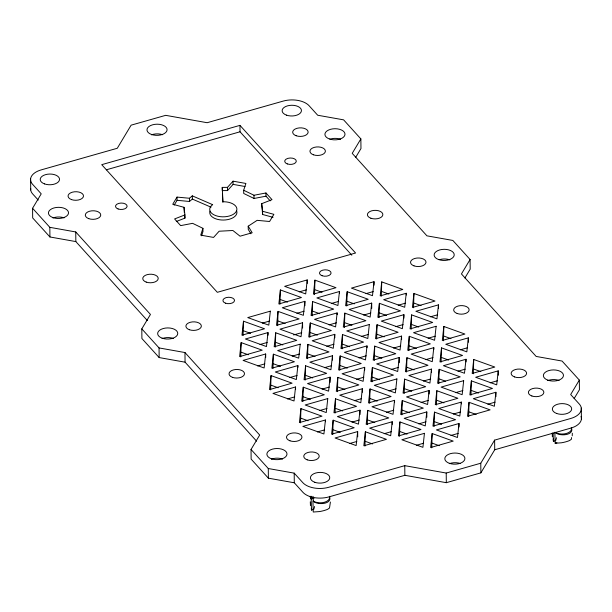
<?xml version="1.0" encoding="UTF-8"?>
<svg xmlns="http://www.w3.org/2000/svg" width="612" height="612" viewBox="0 0 612 612"><rect width="100%" height="100%" fill="white"/><g stroke="black" fill="none" stroke-linecap="round" stroke-linejoin="round"><path stroke-width="0.92" d="M330.404 502.024L329.508 507.998L327.81 509.222A9.455 1.913 -11.2 0 1 319.556 511.563L313.252 512.03L312.931 500.998C316.909 505.336 332.905 504.548 329.44 496.301M572.235 435.843L572.319 433.242M553.24 438.988L553.409 441.306L555.199 440.801M241.151 342.605L239.621 356.597L262.211 350.179L241.151 342.605L240.745 356.911M243.484 321.193L241.962 335.185L264.545 328.766L243.484 321.193L243.079 335.498M265.662 353.988L264.139 367.98L243.079 360.407L265.662 353.988L265.7 357.492M268.002 332.576L266.472 346.568L245.412 338.994L268.002 332.576L268.025 335.2M271.04 375.6L269.51 389.599L292.1 383.173L271.04 375.6L270.634 389.905M273.373 354.187L271.85 368.187L294.433 361.761L273.373 354.187L272.967 368.493M275.714 332.775L274.184 346.774L296.774 340.349L275.714 332.775L275.301 347.08M278.047 311.363L276.517 325.362L299.107 318.936L278.047 311.363L277.641 325.668M280.38 289.95L278.858 303.95L301.441 297.524L280.38 289.95L279.975 304.256M295.55 386.983L294.02 400.975L272.96 393.409L295.55 386.983L295.581 389.615M297.883 365.571L296.361 379.57L275.301 371.997L297.883 365.571L297.906 367.322M302.558 322.746L301.035 336.745L279.967 329.172L302.558 322.746L302.611 328.009M304.898 301.334L303.368 315.333L282.308 307.76L304.898 301.334L304.944 305.717M307.232 279.921L305.702 293.921L284.641 286.347L307.232 279.921L307.27 283.433M300.928 408.602L299.398 422.594L321.988 416.175L300.928 408.602L300.515 422.907M303.261 387.189L301.739 401.181L324.322 394.763L303.261 387.189L302.856 401.495M305.595 365.777L304.072 379.769L326.663 373.351L305.595 365.777L305.189 380.083M307.935 344.365L306.405 358.357L328.996 351.938L307.935 344.365L307.53 358.67M310.269 322.952L308.746 336.944L331.329 330.526L310.269 322.952L309.863 337.258M312.61 301.54L311.08 315.532L333.67 309.114L312.61 301.54L312.197 315.846M314.943 280.128L313.413 294.12L336.003 287.701L314.943 280.128L314.537 294.433M325.439 419.985L323.909 433.977L302.848 426.403L325.439 419.985L325.454 421.737M330.113 377.16L328.583 391.152L307.522 383.579L330.113 377.16L330.166 382.416M332.446 355.748L330.916 369.74L309.856 362.166L332.446 355.748L332.492 360.131M334.779 334.336L333.257 348.327L312.197 340.754L334.779 334.336L334.818 337.839M337.12 312.923L335.59 326.915L314.53 319.342L337.12 312.923L337.135 314.675M339.453 291.511L337.931 305.503L316.863 297.929L339.453 291.511L339.476 293.263M333.15 420.184L331.62 434.183L354.21 427.757L333.15 420.184L332.744 434.489M335.483 398.772L333.961 412.771L356.544 406.345L335.483 398.772L335.078 413.077M337.824 377.359L336.294 391.359L358.884 384.933L337.824 377.359L337.411 391.665M340.157 355.947L338.627 369.946L361.218 363.52L340.157 355.947L339.752 370.252M342.49 334.535L340.968 348.534L363.559 342.108L342.49 334.535L342.085 348.84M344.831 313.13L343.301 327.122L365.892 320.696L344.831 313.13L344.418 327.435M347.165 291.717L345.642 305.709L368.225 299.283L347.165 291.717L346.759 306.023M357.66 431.567L356.138 445.567L335.078 437.993L357.66 431.567L357.714 436.83M360.001 410.155L358.471 424.154L337.411 416.581L360.001 410.155L360.047 414.538M362.335 388.742L360.805 402.742L339.744 395.168L362.335 388.742L362.373 392.254M364.668 367.33L363.145 381.33L342.085 373.756L364.668 367.33L364.698 369.962M367.009 345.918L365.479 359.917L344.418 352.344L367.009 345.918L367.024 347.677M371.675 303.101L370.153 317.093L349.092 309.519L371.675 303.101L371.736 308.356M374.016 281.688L372.486 295.68L351.426 288.107L374.016 281.688L374.054 285.192M365.372 431.774L363.849 445.766L386.432 439.347L365.372 431.774L364.966 446.079M367.713 410.361L366.183 424.353L388.773 417.935L367.713 410.361L367.299 424.667M370.046 388.949L368.516 402.941L391.106 396.522L370.046 388.949L369.64 403.254M372.379 367.537L370.857 381.528L393.439 375.11L372.379 367.537L371.974 381.842M374.72 346.124L373.19 360.116L395.78 353.698L374.72 346.124L374.307 360.43M377.053 324.712L375.523 338.704L398.114 332.285L377.053 324.712L376.648 339.017M379.386 303.3L377.864 317.299L400.455 310.873L379.386 303.3L378.981 317.605M381.727 281.887L380.197 295.887L402.788 289.461L381.727 281.887L381.314 296.193M392.223 421.744L390.693 435.736L369.633 428.163L392.223 421.744L392.246 424.376M394.556 400.332L393.034 414.324L371.974 406.751L394.556 400.332L394.579 402.084M399.231 357.507L397.701 371.499L376.64 363.926L399.231 357.507L399.284 362.763M401.564 336.095L400.041 350.087L378.981 342.521L401.564 336.095L401.602 339.599M403.905 314.683L402.375 328.675L381.314 321.109L403.905 314.683L403.935 318.186M406.238 293.27L404.708 307.27L383.647 299.696L406.238 293.27L406.253 295.022M399.934 421.943L398.404 435.943L420.995 429.517L399.934 421.943L399.529 436.249M402.268 400.539L400.745 414.531L423.328 408.105L402.268 400.539L401.862 414.844M404.608 379.126L403.078 393.118L425.669 386.692L404.608 379.126L404.195 393.432M406.942 357.714L405.412 371.706L428.002 365.288L406.942 357.714L406.536 372.019M409.275 336.302L407.753 350.293L430.335 343.875L409.275 336.302L408.87 350.607M411.616 314.889L410.086 328.881L432.676 322.463L411.616 314.889L411.203 329.195M413.949 293.477L412.419 307.469L435.01 301.05L413.949 293.477L413.544 307.782M426.778 411.914L425.256 425.914L404.195 418.34L426.778 411.914L426.839 417.177M429.119 390.51L427.589 404.501L406.529 396.928L429.119 390.51L429.157 394.013M431.452 369.097L429.93 383.089L408.862 375.516L431.452 369.097L431.491 372.601M433.793 347.685L432.263 361.677L411.203 354.103L433.793 347.685L433.809 349.437M438.46 304.86L436.937 318.852L415.877 311.279L438.46 304.86L438.498 308.364M432.156 433.533L430.634 447.525L453.217 441.107L432.156 433.533L431.751 447.839M434.489 412.121L432.967 426.113L455.558 419.694L434.489 412.121L434.084 426.426M436.83 390.708L435.3 404.7L457.891 398.282L436.83 390.708L436.417 405.014M439.164 369.296L437.641 383.296L460.224 376.87L439.164 369.296L438.758 383.602M441.504 347.884L439.974 361.883L462.565 355.457L441.504 347.884L441.091 362.189M443.838 326.471L442.308 340.471L464.898 334.045L443.838 326.471L443.432 340.777M459.008 423.504L457.478 437.496L436.417 429.93L459.008 423.504L459.038 427.008M461.341 402.092L459.811 416.084L438.75 408.518L461.341 402.092L461.356 403.844M466.015 359.267L464.485 373.266L443.425 365.693L466.015 359.267L466.038 361.899M468.348 337.855L466.826 351.854L445.758 344.281L468.348 337.855L468.394 342.238M469.052 402.298L467.522 416.29L490.113 409.872L469.052 402.298L468.647 416.604M471.385 380.886L469.863 394.878L492.453 388.459L471.385 380.886L470.98 395.191M473.726 359.474L472.196 373.465L494.787 367.047L473.726 359.474L473.313 373.779M495.904 392.269L494.374 406.261L473.313 398.687L495.904 392.269L495.95 396.653M498.237 370.857L496.707 384.849L475.646 377.275L498.237 370.857L498.283 375.24M571.463 437.565L571.424 439.217L569.734 440.441A9.455 1.913 -11.2 0 1 561.479 442.79L555.168 443.249L554.855 432.217C558.825 436.563 574.821 435.775 571.363 427.528M310.429 496.256L310.215 497.128L311.171 499.055L311.485 510.087L313.275 509.574M313.811 509.314L314.583 506.522M555.727 440.533L556.507 437.741M222.248 187.387L222.944 201.769L224.13 201.761A13.594 7.543 -0.6 0 1 236.523 210.956A13.594 7.543 -0.6 0 1 217.887 216.25A13.594 7.543 -0.6 0 1 211.966 205.219L212.678 204.691L192.306 195.855L189.452 198.257L177.021 197.095L172.737 204.255L184.021 207.315L184.923 214.904L174.604 218.943L180.655 225.621L192.604 223.334L202.932 228.337L200.713 235.138L213.557 237.425L219.127 231.221L232.881 230.502L240.057 236.194L252.167 232.751L248.212 226.172L257.155 220.335L269.586 221.498L273.87 214.338L262.586 211.278L261.684 203.689L272.003 199.65L265.96 192.971L254.003 195.259L243.675 190.255L245.894 183.455L233.057 181.167L227.48 187.371L227.511 190.584L222.278 190.6L222.248 187.387L227.48 187.371M201.578 235.804L202.97 231.55L202.932 228.337M147.362 320.558L75.842 241.587L49.932 236.974L32.673 217.926L32.574 208.279L41.226 193.843L32.597 184.319A19.316 10.718 -0.6 0 1 41.249 169.876L117.282 148.265L131.129 125.162L165.684 115.339L207.139 122.714L283.172 101.102A19.316 10.718 -0.6 0 1 309.075 105.715L317.704 115.24L343.615 119.853L360.866 138.901L360.965 148.548L355.679 157.368M174.198 205.081L177.059 200.308L177.021 197.095M256.589 441.153L185.069 362.182L159.158 357.569L141.907 338.52L141.8 328.881L150.453 314.438L75.735 231.948L49.832 227.335L32.574 208.279M360.866 138.901L352.214 153.344L426.931 235.834L452.842 240.447L470.093 259.503L470.2 269.142L464.913 277.963M470.093 259.503L461.44 273.939L536.158 356.436L562.068 361.049L579.327 380.098L570.675 394.533L579.304 404.065A19.316 10.718 -0.6 0 1 570.652 418.501L494.618 440.12L494.718 449.759L480.871 472.862L446.316 482.684L404.861 475.302L328.828 496.921A19.316 10.718 -0.6 0 1 302.925 492.308L294.296 482.784L268.385 478.171L251.134 459.115L251.035 449.476L259.687 435.04L184.969 352.543L159.059 347.93L141.8 328.881M480.871 472.862L480.772 463.215L494.618 440.12M574.14 398.565L579.426 389.737L579.327 380.098M227.511 190.584L233.088 184.38L233.057 181.167M177.059 200.308L189.483 201.47L192.344 199.068L192.306 195.855M176.355 221.483L184.954 218.117L184.923 214.904M239.958 125.368L101.722 164.666L217.329 292.314L355.572 253.008L239.958 125.368L240.026 131.794L351.808 255.204M106.366 169.792L240.026 131.794M299.199 291.878L306.428 289.82M262.303 323.113L269.532 321.063M296.866 313.29L304.095 311.233M331.421 303.46L338.65 301.41M365.984 293.638L373.213 291.58M259.97 344.525L267.199 342.468M293.622 334.955L301.754 332.645M329.088 324.873L336.317 322.822M363.65 315.05L370.872 312.992M398.205 305.227L405.435 303.17M257.629 365.938L264.858 363.88M292.192 356.115L299.421 354.057M326.754 346.285L333.976 344.235M361.31 336.462L368.539 334.404M395.872 326.64L403.101 324.582M430.427 316.809L437.657 314.759M289.858 377.528L297.088 375.47M324.414 367.697L331.643 365.647M358.976 357.875L366.205 355.817M393.539 348.052L400.761 345.994M428.094 338.222L435.323 336.172M287.518 398.94L294.747 396.882M322.08 389.11L329.31 387.059M356.643 379.287L363.865 377.229M391.198 369.457L398.427 367.407M425.761 359.634L432.99 357.576M460.316 349.812L467.545 347.754M319.747 410.522L326.969 408.472M354.302 400.699L361.531 398.642M388.865 390.869L396.094 388.819M423.42 381.047L430.649 378.989M457.983 371.224L465.212 369.166M317.406 431.934L324.635 429.876M351.969 422.112L359.198 420.054M386.524 412.281L393.753 410.231M421.087 402.459L428.316 400.401M455.649 392.636L462.871 390.578M490.204 382.806L497.434 380.756M349.628 443.524L356.857 441.466M384.191 433.694L391.42 431.644M418.753 423.871L425.983 421.813M453.308 414.049L460.538 411.991M487.871 404.218L495.1 402.168M416.412 445.284L423.642 443.226M450.975 435.461L458.204 433.403M480.772 463.215L446.217 473.045L404.762 465.663L328.728 487.282A19.316 10.718 -0.6 0 1 302.825 482.669L294.196 473.137L268.286 468.524L251.035 449.476M311.171 499.055L314.048 498.26M494.718 449.759L570.751 428.14A19.316 10.718 -0.6 0 0 581.048 416.336M555.168 443.249L556.958 442.744M243.675 190.255L243.706 193.469L254.041 198.472L265.99 196.184L270.221 200.858M233.088 184.38L245.014 186.499M261.684 203.689L262.617 214.491L273.036 217.321M381.827 291.526L388.85 294.051M414.049 303.116L421.071 305.64M315.042 289.767L322.065 292.291M347.264 301.356L354.287 303.881M379.494 312.939L386.509 315.463M411.715 324.528L418.738 327.053M443.937 336.118L450.96 338.643M280.487 299.597L287.502 302.121M312.709 311.179L319.724 313.704M344.931 322.769L351.954 325.293M377.153 334.351L384.175 336.875M409.382 345.941L416.397 348.465M441.604 357.523L448.619 360.047M473.826 369.113L480.848 371.637M278.146 321.009L285.169 323.534M310.368 332.591L317.391 335.116M342.598 344.181L349.613 346.706M374.819 355.763L381.842 358.288M407.041 367.353L414.064 369.877M439.263 378.935L445.406 381.146M471.492 390.525L478.507 393.049M243.591 330.832L250.606 333.356M275.813 342.414L282.828 344.938M308.035 354.004L315.058 356.528M340.257 365.594L347.279 368.118M372.486 377.176L379.501 379.7M404.708 388.765L411.723 391.29M436.93 400.347L443.952 402.872M469.152 411.937L476.174 414.462M241.25 352.244L248.273 354.769M273.472 363.826L280.495 366.351M305.702 375.416L312.717 377.941M337.923 387.006L344.946 389.53M370.145 398.588L377.168 401.112M402.367 410.178L409.39 412.702M434.597 421.76L441.612 424.284M271.139 385.239L278.162 387.763M303.361 396.828L310.383 399.353M335.59 408.418L342.605 410.943M367.812 420L374.827 422.525M400.034 431.59L407.057 434.115M432.256 443.172L439.278 445.697M301.028 418.241L308.05 420.765M333.249 429.823L340.272 432.347M365.471 441.413L372.494 443.937M192.344 199.068L211.018 207.17M38.25 200.078L32.696 193.958A19.316 10.718 -0.6 0 1 30.699 188.534M250.882 233.776L248.25 229.385L248.212 226.172M311.485 510.087L311.279 508.733M553.409 441.306L553.118 433.013M184.281 212.425L184.021 207.315M184.51 214.322L184.954 218.117M222.454 194.195L222.845 202.289M552.223 433.013L552.368 436.823M310.299 501.786L310.452 505.604M581.285 408.082L581.4 419.128M446.217 473.045L446.316 482.684M404.762 465.663L404.861 475.302M313.03 496.34L313.367 501.136A9.272 5.141 -0.6 0 0 324.452 502.253A9.272 5.141 -0.6 0 0 329.394 496.584M311.324 496.271L311.225 498.772A9.272 5.141 -0.6 0 1 311.21 496.768M294.196 473.137L294.296 482.784M265.96 192.971L265.99 196.184M268.286 468.524L268.385 478.171M262.586 211.278L262.617 214.491M254.003 195.259L254.041 198.472M189.452 198.257L189.483 201.47M184.969 352.543L185.069 362.182M159.059 347.93L159.158 357.569M75.735 231.948L75.842 241.587M49.832 227.335L49.932 236.974M30.6 178.895L30.715 189.942M571.31 427.803A9.272 5.141 -0.6 0 1 566.368 433.472A9.272 5.141 -0.6 0 1 555.283 432.363M236.66 210.903A13.594 7.543 -0.6 0 1 223.403 220.052A13.594 7.543 -0.6 0 1 209.993 211.171M52.961 217.956A10.044 5.569 -0.6 0 1 64.122 217.849M162.188 338.558A10.044 5.569 -0.6 0 1 173.349 338.444M271.422 459.153A10.044 5.569 -0.6 0 1 282.576 459.038M439.806 259.572A10.044 5.569 -0.6 0 1 449.828 259.84M547.893 380.549A10.044 5.569 -0.6 0 1 559.054 380.435M330.572 138.978A10.044 5.569 -0.6 0 1 340.601 139.245M151.516 134.839A10.044 5.569 -0.6 0 1 162.67 134.724M449.346 463.667A10.044 5.569 -0.6 0 1 460.507 463.559M270.336 311.164L268.806 325.156L247.745 317.582L270.336 311.164M300.224 344.158L298.694 358.158L277.634 350.584L300.224 344.158M327.772 398.573L326.25 412.564L305.189 404.991L327.772 398.573M369.342 324.513L367.812 338.505L346.752 330.931L369.342 324.513M396.897 378.92L395.367 392.912L374.307 385.338L396.897 378.92M424.445 433.327L422.915 447.326L401.854 439.753L424.445 433.327M436.127 326.272L434.597 340.264L413.536 332.691L436.127 326.272M463.674 380.679L462.152 394.679L441.091 387.105L463.674 380.679M44.554 183.914A9.654 5.355 -0.6 0 0 59.517 179.66A9.654 5.355 -0.6 0 0 45.563 174.642A9.654 5.355 -0.6 0 0 44.554 183.914M286.47 115.133A9.654 5.355 -0.6 0 0 301.433 110.879A9.654 5.355 -0.6 0 0 287.479 105.861A9.654 5.355 -0.6 0 0 286.47 115.133M556.698 413.483A9.654 5.355 -0.6 0 0 571.662 409.229A9.654 5.355 -0.6 0 0 557.708 404.211A9.654 5.355 -0.6 0 0 556.698 413.483M314.775 482.264A9.654 5.355 -0.6 0 0 329.738 478.01A9.654 5.355 -0.6 0 0 315.792 472.992A9.654 5.355 -0.6 0 0 314.775 482.264M225.53 303.185A5.791 3.213 -0.6 0 0 234.511 300.63A5.791 3.213 -0.6 0 0 226.134 297.616A5.791 3.213 -0.6 0 0 225.53 303.185M118.124 208.975A5.791 3.213 -0.6 0 0 127.105 206.42A5.791 3.213 -0.6 0 0 118.728 203.406A5.791 3.213 -0.6 0 0 118.124 208.975M146.23 282.101A7.726 4.284 -0.6 0 0 158.202 278.697A7.726 4.284 -0.6 0 0 147.041 274.681A7.726 4.284 -0.6 0 0 146.23 282.101M287.303 163.917A5.791 3.213 -0.6 0 0 296.285 161.361A5.791 3.213 -0.6 0 0 287.915 158.355A5.791 3.213 -0.6 0 0 287.303 163.917M232.506 377.359A7.726 4.284 -0.6 0 0 244.479 373.955A7.726 4.284 -0.6 0 0 233.317 369.939A7.726 4.284 -0.6 0 0 232.506 377.359M322.088 275.729A5.791 3.213 -0.6 0 0 331.069 273.174A5.791 3.213 -0.6 0 0 322.692 270.167A5.791 3.213 -0.6 0 0 322.088 275.729M88.771 218.66A7.726 4.284 -0.6 0 0 100.743 215.256A7.726 4.284 -0.6 0 0 89.581 211.239A7.726 4.284 -0.6 0 0 88.771 218.66M531.866 395.987A7.726 4.284 -0.6 0 0 543.838 392.583A7.726 4.284 -0.6 0 0 532.677 388.566A7.726 4.284 -0.6 0 0 531.866 395.987M313.405 154.79A7.726 4.284 -0.6 0 0 325.377 151.386A7.726 4.284 -0.6 0 0 314.216 147.377A7.726 4.284 -0.6 0 0 313.405 154.79M370.872 218.232A7.726 4.284 -0.6 0 0 382.844 214.835A7.726 4.284 -0.6 0 0 371.675 210.819A7.726 4.284 -0.6 0 0 370.872 218.232M457.149 313.497A7.726 4.284 -0.6 0 0 469.121 310.093A7.726 4.284 -0.6 0 0 457.96 306.077A7.726 4.284 -0.6 0 0 457.149 313.497M414.01 265.868A7.726 4.284 -0.6 0 0 425.983 262.464A7.726 4.284 -0.6 0 0 414.821 258.448A7.726 4.284 -0.6 0 0 414.01 265.868M296.154 135.742A7.726 4.284 -0.6 0 0 308.127 132.337A7.726 4.284 -0.6 0 0 296.958 128.321A7.726 4.284 -0.6 0 0 296.154 135.742M71.512 199.604A7.726 4.284 -0.6 0 0 83.484 196.2A7.726 4.284 -0.6 0 0 72.323 192.191A7.726 4.284 -0.6 0 0 71.512 199.604M307.224 459.849A7.726 4.284 -0.6 0 0 319.196 456.453A7.726 4.284 -0.6 0 0 308.035 452.436A7.726 4.284 -0.6 0 0 307.224 459.849M514.608 376.938A7.726 4.284 -0.6 0 0 526.58 373.534A7.726 4.284 -0.6 0 0 515.419 369.518A7.726 4.284 -0.6 0 0 514.608 376.938M289.973 440.801A7.726 4.284 -0.6 0 0 301.945 437.396A7.726 4.284 -0.6 0 0 290.776 433.38A7.726 4.284 -0.6 0 0 289.973 440.801M189.368 329.73A7.726 4.284 -0.6 0 0 201.34 326.326A7.726 4.284 -0.6 0 0 190.179 322.31A7.726 4.284 -0.6 0 0 189.368 329.73M52.946 217.581A10.044 5.569 -0.6 0 0 68.506 213.16A10.044 5.569 -0.6 0 0 53.994 207.942A10.044 5.569 -0.6 0 0 52.946 217.581M162.172 338.184A10.044 5.569 -0.6 0 0 177.732 333.754A10.044 5.569 -0.6 0 0 163.22 328.537A10.044 5.569 -0.6 0 0 162.172 338.184M271.399 458.778A10.044 5.569 -0.6 0 0 286.967 454.356A10.044 5.569 -0.6 0 0 272.455 449.132A10.044 5.569 -0.6 0 0 271.399 458.778M438.651 259.58A10.044 5.569 -0.6 0 0 454.211 255.15A10.044 5.569 -0.6 0 0 439.699 249.933A10.044 5.569 -0.6 0 0 438.651 259.58M547.878 380.174A10.044 5.569 -0.6 0 0 563.445 375.753A10.044 5.569 -0.6 0 0 548.933 370.535A10.044 5.569 -0.6 0 0 547.878 380.174M329.424 138.978A10.044 5.569 -0.6 0 0 344.984 134.556A10.044 5.569 -0.6 0 0 330.472 129.339A10.044 5.569 -0.6 0 0 329.424 138.978M151.493 134.464A10.044 5.569 -0.6 0 0 167.061 130.035A10.044 5.569 -0.6 0 0 152.549 124.817A10.044 5.569 -0.6 0 0 151.493 134.464M449.33 463.292A10.044 5.569 -0.6 0 0 464.891 458.87A10.044 5.569 -0.6 0 0 450.378 453.653A10.044 5.569 -0.6 0 0 449.33 463.292"/></g></svg>
